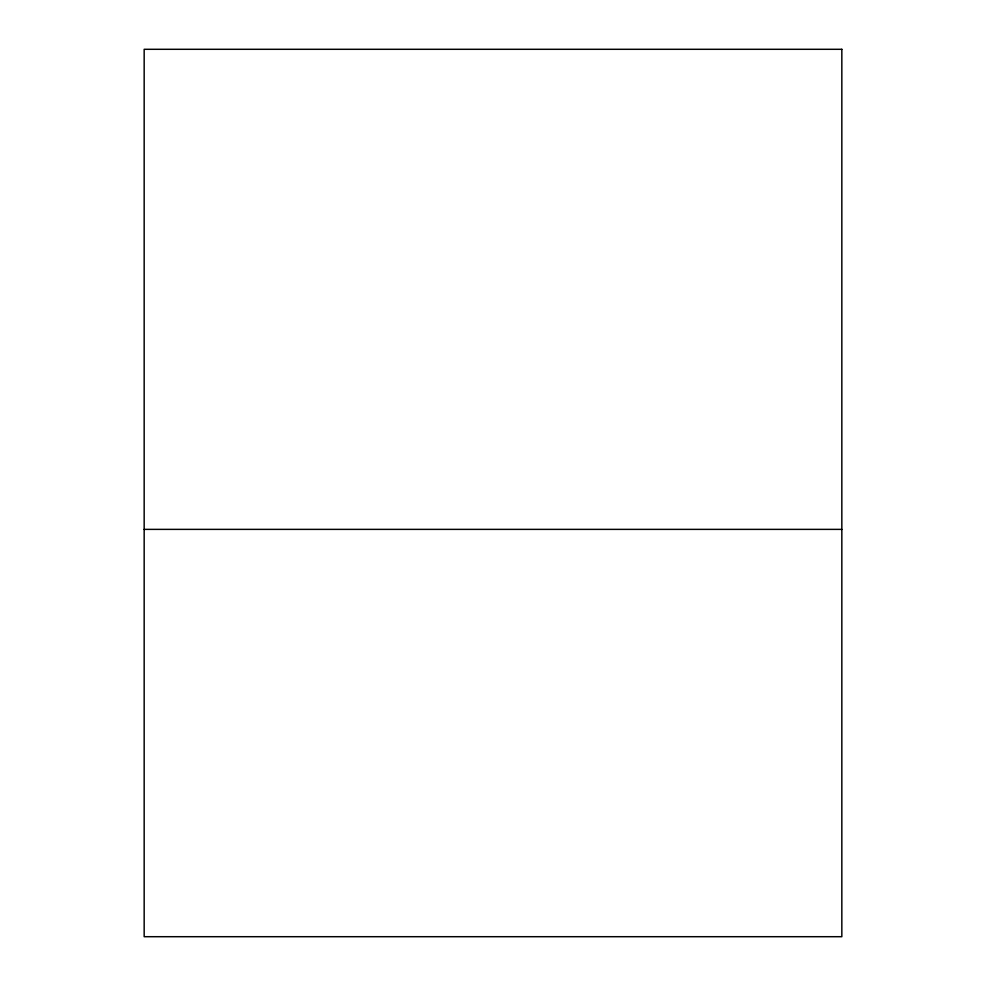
<?xml version="1.0" encoding="UTF-8"?>
<svg xmlns="http://www.w3.org/2000/svg" width="986" height="986" viewBox="0 0 986 986"><rect width="100%" height="100%" fill="white"/><g stroke="black" fill="none" stroke-linecap="round" stroke-linejoin="round"><path stroke-width="1.48" d="M144.166 529.371L841.834 529.371M841.834 49.3L144.166 49.3L144.166 936.7L841.834 936.7L841.834 49.3"/></g></svg>
